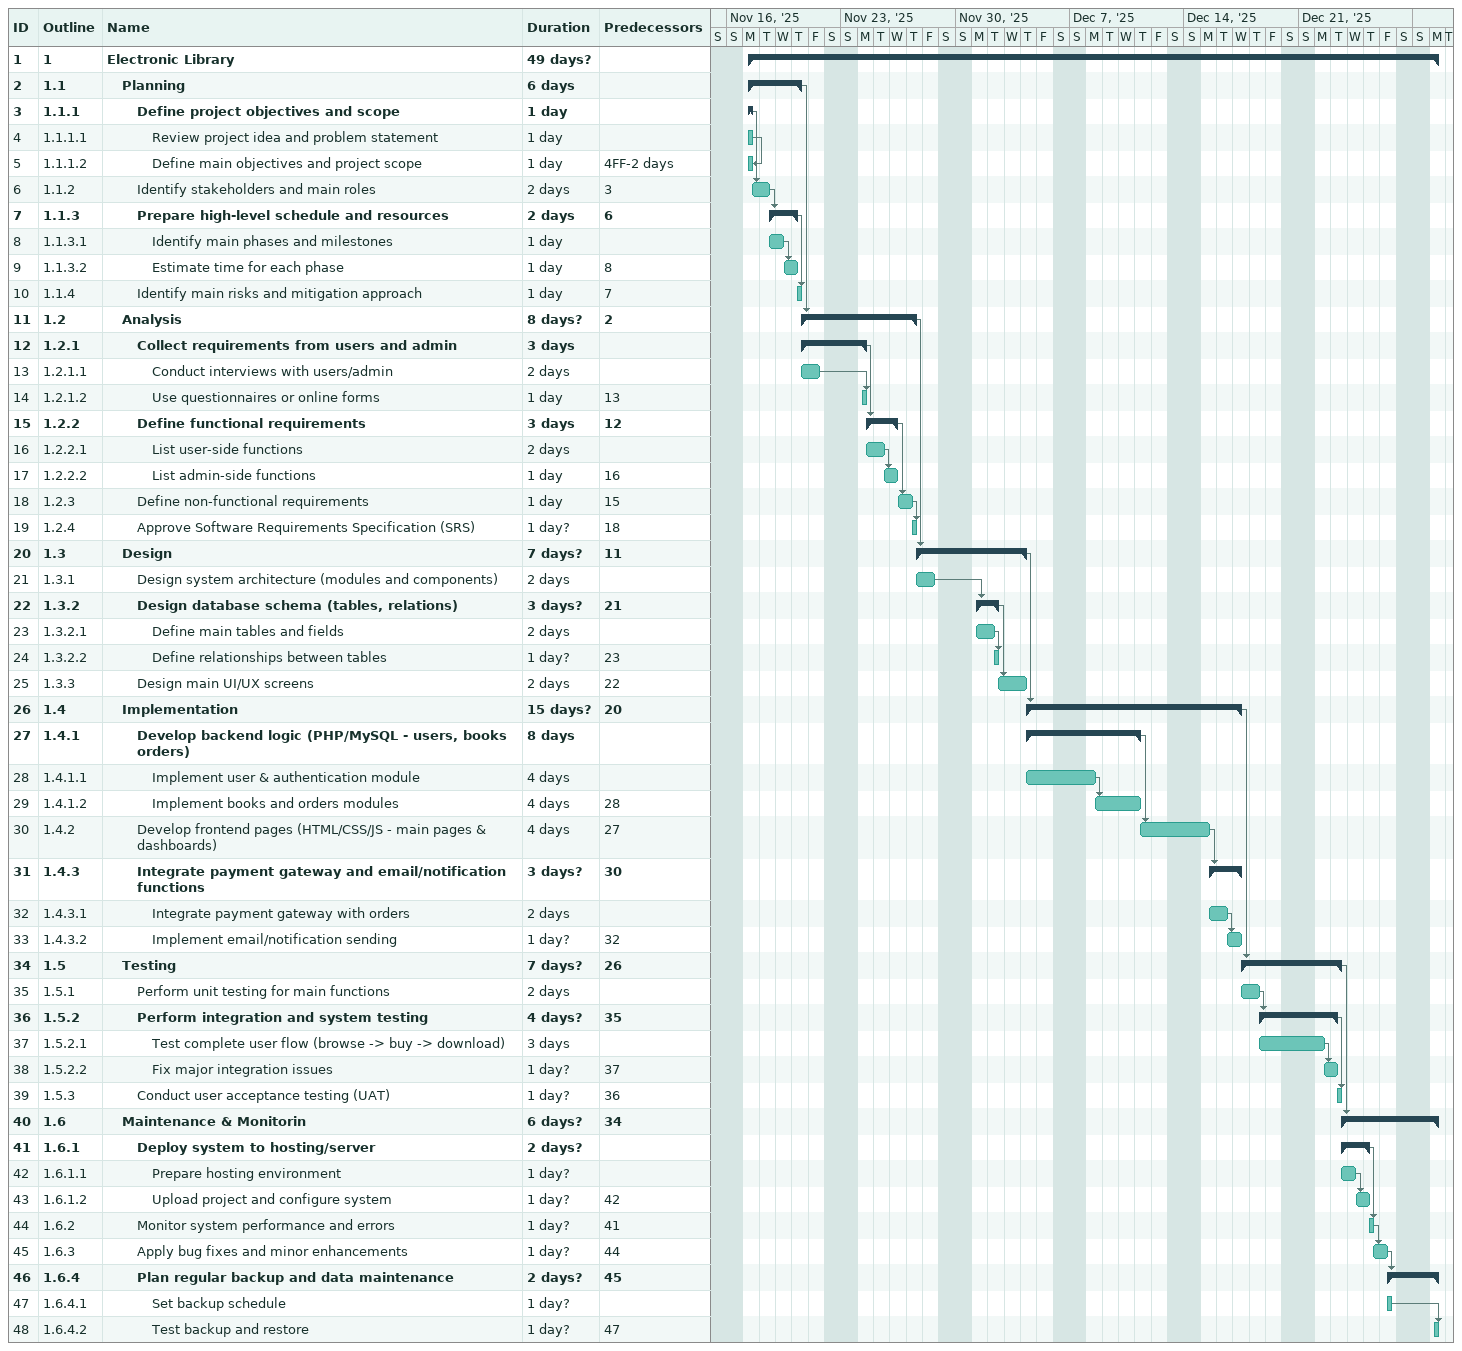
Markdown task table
| ID | WBS | Task | Duration | Start | Finish | Predecessors |
|---|---|---|---|---|---|---|
| 1 | 1 | **Electronic Library** | 49d? | 2025-11-17 | 2025-12-29 |  |
| 2 | 1.1 | **Planning** | 6d | 2025-11-17 | 2025-11-20 |  |
| 3 | 1.1.1 | **Define project objectives and scope** | 1d | 2025-11-17 | 2025-11-17 |  |
| 4 | 1.1.1.1 | Review project idea and problem statement | 1d | 2025-11-17 | 2025-11-17 |  |
| 5 | 1.1.1.2 | Define main objectives and project scope | 1d | 2025-11-17 | 2025-11-17 | 4FF-2d |
| 6 | 1.1.2 | Identify stakeholders and main roles | 2d | 2025-11-17 | 2025-11-18 | 3 |
| 7 | 1.1.3 | **Prepare high-level schedule and resources** | 2d | 2025-11-18 | 2025-11-20 | 6 |
| 8 | 1.1.3.1 | Identify main phases and milestones | 1d | 2025-11-18 | 2025-11-19 |  |
| 9 | 1.1.3.2 | Estimate time for each phase | 1d | 2025-11-19 | 2025-11-20 | 8 |
| 10 | 1.1.4 | Identify main risks and mitigation approach | 1d | 2025-11-20 | 2025-11-20 | 7 |
| 11 | 1.2 | **Analysis** | 8d? | 2025-11-20 | 2025-11-27 | 2 |
| 12 | 1.2.1 | **Collect requirements from users and admin** | 3d | 2025-11-20 | 2025-11-24 |  |
| 13 | 1.2.1.1 | Conduct interviews with users/admin | 2d | 2025-11-20 | 2025-11-21 |  |
| 14 | 1.2.1.2 | Use questionnaires or online forms | 1d | 2025-11-24 | 2025-11-24 | 13 |
| 15 | 1.2.2 | **Define functional requirements** | 3d | 2025-11-24 | 2025-11-26 | 12 |
| 16 | 1.2.2.1 | List user-side functions | 2d | 2025-11-24 | 2025-11-25 |  |
| 17 | 1.2.2.2 | List admin-side functions | 1d | 2025-11-25 | 2025-11-26 | 16 |
| 18 | 1.2.3 | Define non-functional requirements | 1d | 2025-11-26 | 2025-11-27 | 15 |
| 19 | 1.2.4 | Approve Software Requirements Specification (SRS) | 1d? | 2025-11-27 | 2025-11-27 | 18 |
| 20 | 1.3 | **Design** | 7d? | 2025-11-27 | 2025-12-04 | 11 |
| 21 | 1.3.1 | Design system architecture (modules and components) | 2d | 2025-11-27 | 2025-11-28 |  |
| 22 | 1.3.2 | **Design database schema (tables, relations)** | 3d? | 2025-12-01 | 2025-12-02 | 21 |
| 23 | 1.3.2.1 | Define main tables and fields | 2d | 2025-12-01 | 2025-12-02 |  |
| 24 | 1.3.2.2 | Define relationships between tables | 1d? | 2025-12-02 | 2025-12-02 | 23 |
| 25 | 1.3.3 | Design main UI/UX screens | 2d | 2025-12-02 | 2025-12-04 | 22 |
| 26 | 1.4 | **Implementation** | 15d? | 2025-12-04 | 2025-12-17 | 20 |
| 27 | 1.4.1 | **Develop backend logic (PHP/MySQL - users, books orders)** | 8d | 2025-12-04 | 2025-12-11 |  |
| 28 | 1.4.1.1 | Implement user & authentication module | 4d | 2025-12-04 | 2025-12-08 |  |
| 29 | 1.4.1.2 | Implement books and orders modules | 4d | 2025-12-08 | 2025-12-11 | 28 |
| 30 | 1.4.2 | Develop frontend pages (HTML/CSS/JS - main pages & dashboards) | 4d | 2025-12-11 | 2025-12-15 | 27 |
| 31 | 1.4.3 | **Integrate payment gateway and email/notification functions** | 3d? | 2025-12-15 | 2025-12-17 | 30 |
| 32 | 1.4.3.1 | Integrate payment gateway with orders | 2d | 2025-12-15 | 2025-12-16 |  |
| 33 | 1.4.3.2 | Implement email/notification sending | 1d? | 2025-12-16 | 2025-12-17 | 32 |
| 34 | 1.5 | **Testing** | 7d? | 2025-12-17 | 2025-12-23 | 26 |
| 35 | 1.5.1 | Perform unit testing for main functions | 2d | 2025-12-17 | 2025-12-18 |  |
| 36 | 1.5.2 | **Perform integration and system testing** | 4d? | 2025-12-18 | 2025-12-23 | 35 |
| 37 | 1.5.2.1 | Test complete user flow (browse -> buy -> download) | 3d | 2025-12-18 | 2025-12-22 |  |
| 38 | 1.5.2.2 | Fix major integration issues | 1d? | 2025-12-22 | 2025-12-23 | 37 |
| 39 | 1.5.3 | Conduct user acceptance testing (UAT) | 1d? | 2025-12-23 | 2025-12-23 | 36 |
| 40 | 1.6 | **Maintenance & Monitorin** | 6d? | 2025-12-23 | 2025-12-29 | 34 |
| 41 | 1.6.1 | **Deploy system to hosting/server** | 2d? | 2025-12-23 | 2025-12-25 |  |
| 42 | 1.6.1.1 | Prepare hosting environment | 1d? | 2025-12-23 | 2025-12-24 |  |
| 43 | 1.6.1.2 | Upload project and configure system | 1d? | 2025-12-24 | 2025-12-25 | 42 |
| 44 | 1.6.2 | Monitor system performance and errors | 1d? | 2025-12-25 | 2025-12-25 | 41 |
| 45 | 1.6.3 | Apply bug fixes and minor enhancements | 1d? | 2025-12-25 | 2025-12-26 | 44 |
| 46 | 1.6.4 | **Plan regular backup and data maintenance** | 2d? | 2025-12-26 | 2025-12-29 | 45 |
| 47 | 1.6.4.1 | Set backup schedule | 1d? | 2025-12-26 | 2025-12-26 |  |
| 48 | 1.6.4.2 | Test backup and restore | 1d? | 2025-12-29 | 2025-12-29 | 47 |
